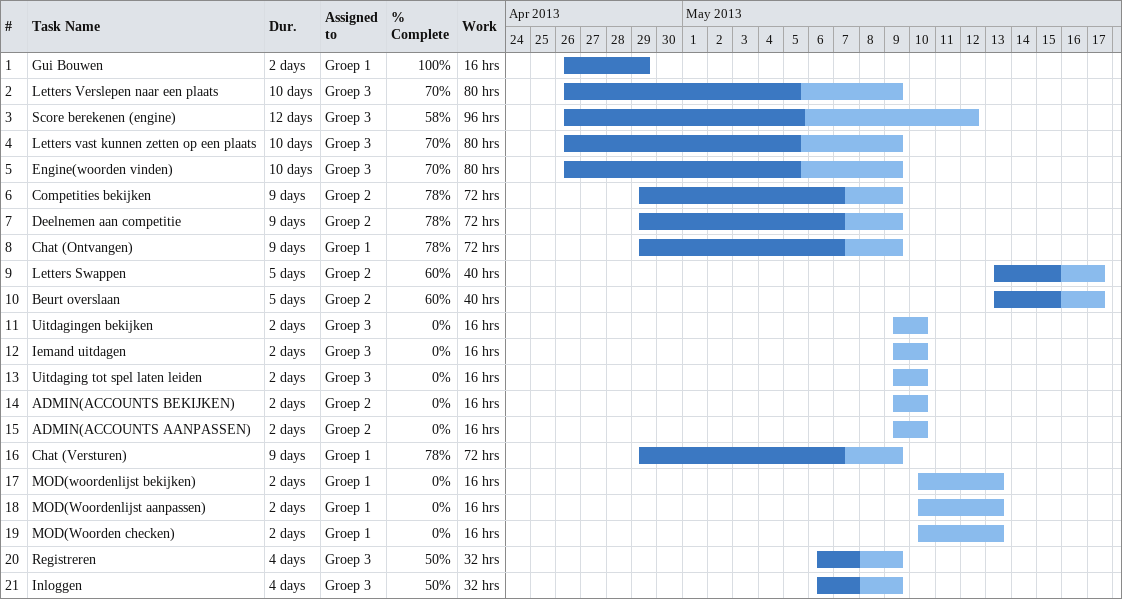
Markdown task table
| ID | Task | Duration | Start | Finish | Resources | % complete | Work (h) |
|---|---|---|---|---|---|---|---|
| 1 | Gui Bouwen | 2d | 2013-04-26 | 2013-04-29 | Groep 1 | 100 | 16 |
| 2 | Letters Verslepen naar een plaats | 10d | 2013-04-26 | 2013-05-09 | Groep 3 | 70 | 80 |
| 3 | Score berekenen (engine) | 12d | 2013-04-26 | 2013-05-12 | Groep 3 | 58 | 96 |
| 4 | Letters vast kunnen zetten op een plaats | 10d | 2013-04-26 | 2013-05-09 | Groep 3 | 70 | 80 |
| 5 | Engine(woorden vinden) | 10d | 2013-04-26 | 2013-05-09 | Groep 3 | 70 | 80 |
| 6 | Competities bekijken | 9d | 2013-04-29 | 2013-05-09 | Groep 2 | 78 | 72 |
| 7 | Deelnemen aan competitie | 9d | 2013-04-29 | 2013-05-09 | Groep 2 | 78 | 72 |
| 8 | Chat (Ontvangen) | 9d | 2013-04-29 | 2013-05-09 | Groep 1 | 78 | 72 |
| 9 | Letters Swappen | 5d | 2013-05-13 | 2013-05-17 | Groep 2 | 60 | 40 |
| 10 | Beurt overslaan | 5d | 2013-05-13 | 2013-05-17 | Groep 2 | 60 | 40 |
| 11 | Uitdagingen bekijken | 2d | 2013-05-09 | 2013-05-10 | Groep 3 | 0 | 16 |
| 12 | Iemand uitdagen | 2d | 2013-05-09 | 2013-05-10 | Groep 3 | 0 | 16 |
| 13 | Uitdaging tot spel laten leiden | 2d | 2013-05-09 | 2013-05-10 | Groep 3 | 0 | 16 |
| 14 | ADMIN(ACCOUNTS BEKIJKEN) | 2d | 2013-05-09 | 2013-05-10 | Groep 2 | 0 | 16 |
| 15 | ADMIN(ACCOUNTS AANPASSEN) | 2d | 2013-05-09 | 2013-05-10 | Groep 2 | 0 | 16 |
| 16 | Chat (Versturen) | 9d | 2013-04-29 | 2013-05-09 | Groep 1 | 78 | 72 |
| 17 | MOD(woordenlijst bekijken) | 2d | 2013-05-10 | 2013-05-13 | Groep 1 | 0 | 16 |
| 18 | MOD(Woordenlijst aanpassen) | 2d | 2013-05-10 | 2013-05-13 | Groep 1 | 0 | 16 |
| 19 | MOD(Woorden checken) | 2d | 2013-05-10 | 2013-05-13 | Groep 1 | 0 | 16 |
| 20 | Registreren | 4d | 2013-05-06 | 2013-05-09 | Groep 3 | 50 | 32 |
| 21 | Inloggen | 4d | 2013-05-06 | 2013-05-09 | Groep 3 | 50 | 32 |
